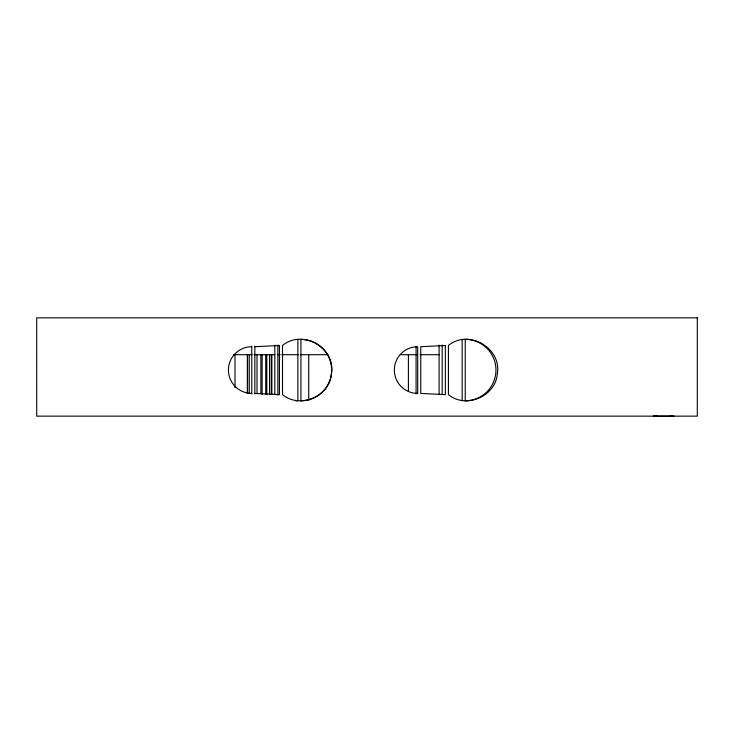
<?xml version="1.0" encoding="UTF-8"?>
<svg xmlns="http://www.w3.org/2000/svg" width="734" height="734" viewBox="0 0 734 734"><rect width="100%" height="100%" fill="white"/><g stroke="black" fill="none" stroke-linecap="round" stroke-linejoin="round"><path stroke-width="1.1" d="M254.845 346.714L279.434 345.485L279.434 394.644L254.845 393.415M653.856 416.169L653.379 416.169L657.554 416.16M654.581 416.169L673.977 416.15L673.151 416.15M655.976 416.169L656.389 416.169M233.66 354.706L252.111 354.706M254.001 354.706L274.855 354.706M277.727 354.706L280.241 354.706M281.828 354.706L298.463 354.706M300.279 354.706L327.859 354.706M400.608 354.706L416.784 354.706M419.995 354.706L439.125 354.706M295.637 400.792L297.857 400.792L297.857 339.337M654.774 416.169L655.26 416.169M671.17 416.15L671.793 416.15L670.848 416.16M672.105 416.15L672.885 416.15L670.096 416.16M655.948 416.16L656.517 416.16M462.163 339.337L462.163 400.792M442.189 345.026L442.189 393.965M439.115 345.026L439.115 393.965M416.077 346.173L416.077 393.965M408.398 354.706L408.398 391.121M308.739 354.706L308.739 400.223M277.883 345.026L277.883 395.103M274.81 345.026L274.81 393.965M271.855 354.706L271.855 394.534M271.268 354.706L271.268 394.534M269.525 354.706L269.525 394.534M266.8 354.706L266.8 394.534M265.726 354.706L265.726 394.534M262.139 354.706L262.139 394.534M260.864 354.706L260.864 393.396M257.028 354.706L257.028 393.396M254.845 346.173L254.845 393.965M251.771 346.173L251.771 393.965M249.276 354.706L249.276 393.396M247.56 354.706L247.56 393.396M247.34 354.706L247.34 393.396M234.999 354.706L234.999 387.699M251.771 393.415A23.35 23.35 0 0 1 228.421 370.064A23.35 23.35 0 0 1 251.771 346.714M331.484 373.276C330.144 396.176 300.206 409.251 282.507 394.644L282.507 345.485C302.28 328.979 335.548 347.723 331.484 373.276M497.395 373.276C496.056 396.176 466.118 409.251 448.419 394.644L448.419 345.485C468.191 328.979 501.46 347.723 497.395 373.276M445.345 345.485L420.756 346.714L420.756 393.415L445.345 394.644L445.345 345.485M697.3 317.831L36.709 317.831L36.7 416.15L697.3 416.15L697.3 317.831M465.237 400.792L465.237 339.337A30.727 30.727 0 0 1 495.955 370.064A30.727 30.727 0 0 1 465.237 400.792M417.683 393.415L417.683 346.714A23.35 23.35 0 0 0 394.332 370.064A23.35 23.35 0 0 0 417.683 393.415M300.931 400.792L300.931 339.337A30.727 30.727 0 0 1 331.658 370.064A30.727 30.727 0 0 1 300.931 400.792"/></g></svg>
